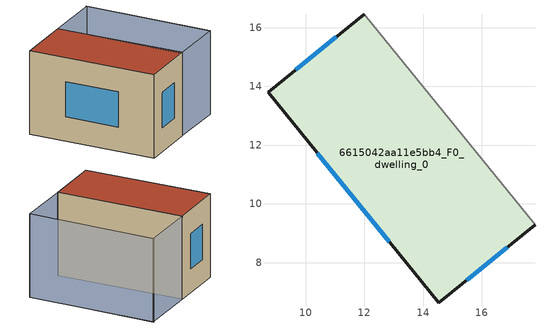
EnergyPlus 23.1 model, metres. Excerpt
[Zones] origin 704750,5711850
6615042aa11e5bb4_F0_dwelling_0
 floor ground (EU_floor_Construction): 11.99,16.45 17.81,9.29 14.53,6.64 8.72,13.8 z0
 wall outside (EU_wall_Construction): 11.99,16.45 8.72,13.8 14.53,6.64 17.81,9.29 z0:6
 wall adiabatic (EU_wall_Construction): 17.81,9.29 11.99,16.45 z0:6
 window (EU_Window_Construction): 11.05,15.68 9.66,14.57 / 15.48,7.41 16.86,8.53 / 10.4,11.73 12.85,8.71 z1.73:4.27
 roof outside (EU_roof_Construction): 17.81,9.29 11.99,16.45 8.72,13.8 14.53,6.64 z6
shading: 20.94,11.91 15.32,19.12 / 11.99,16.45 15.35,19.08 / 15.35,19.08 21.04,11.83 / 21.04,11.83 17.68,9.2 / 17.68,9.2 11.99,16.45 z0:6
[Building]
EU S2 Campaign: North Axis=0; Terrain=City; Solar Distribution=FullExterior
[Site:Location]
London: Latitude=51.5; Longitude=-0.5; Time Zone=0; Elevation=25
[SizingPeriod:WeatherFileDays]
AnnualSizingPeriod: Begin Month=1; Begin Day of Month=1; End Month=12; End Day of Month=31; Day of Week for Start Day=Monday; Use Weather File Daylight Saving Period=No; Use Weather File Rain and Snow Indicators=No
[MATERIAL]
EU_InternalMass_Material: Roughness=MediumRough; Thickness=0.1; Conductivity=1; Density=1800; Specific Heat=900; Thermal Absorptance=0.9; Solar Absorptance=0.7; Visible Absorptance=0.7
[MATERIAL:NOMASS] Roughness=MediumRough; Thermal Absorptance=0.9; Solar Absorptance=0.7; Visible Absorptance=0.7
Name | Thermal Resistance
EU_wall_NoMass | 0.724719
EU_roof_NoMass | 2.98947
EU_floor_NoMass | 2.39157
[WINDOWMATERIAL:SIMPLEGLAZINGSYSTEM]
EU_Window_SimpleGlazing: UFactor=2.63425; Solar Heat Gain Coefficient=0.76; Visible Transmittance=0.76
[CONSTRUCTION]
EU_wall_Construction: EU_wall_NoMass
EU_roof_Construction: EU_roof_NoMass
EU_floor_Construction: EU_floor_NoMass
EU_InternalMass_Construction: EU_InternalMass_Material
EU_Window_Construction: EU_Window_SimpleGlazing
[ZONE]
6615042aa11e5bb4_F0_dwelling_0: Type=1; Multiplier=1; Ceiling Height=autocalculate; Volume=233.095; Floor Area=autocalculate; Part of Total Floor Area=Yes
[INTERNALMASS]
6615042aa11e5bb4_F0_dwelling_0_EU_InternalMass: Construction=EU_InternalMass_Construction; Zone or ZoneList=6615042aa11e5bb4_F0_dwelling_0; Surface Area=38.8489
[OTHEREQUIPMENT]
EU_Step8_InternalGain_6615042aa11e5bb4_F0_dwelling_0_f000: Fuel Type=Electricity; Zone or ZoneList or Space or SpaceList=6615042aa11e5bb4_F0_dwelling_0; Schedule=EU_Step8_GainSchedule_6615042aa11e5bb4_F0_dwelling_0_f000; Design Level Calculation Method=Watts/Area; Power per Zone Floor Area=1; Fraction Latent=0; Fraction Radiant=0; Fraction Lost=0; Carbon Dioxide Generation Rate=0; EndUse Subcategory=EU_Step8_InternalGains
[ZONEVENTILATION:DESIGNFLOWRATE]
EU_ConstantAir_6615042aa11e5bb4_F0_dwelling_0: Zone or ZoneList or Space or SpaceList=6615042aa11e5bb4_F0_dwelling_0; Schedule=EU_AlwaysOn; Design Flow Rate Calculation Method=AirChanges/Hour; Air Changes per Hour=0.418135; Ventilation Type=Natural; Fan Pressure Rise=0; Fan Total Efficiency=1; Constant Term Coefficient=1; Temperature Term Coefficient=0; Velocity Term Coefficient=0; Velocity Squared Term Coefficient=0; Minimum Indoor Temperature=-100; Maximum Indoor Temperature=100; Delta Temperature=-100; Minimum Outdoor Temperature=-100; Maximum Outdoor Temperature=100; Maximum Wind Speed=40
[HVACTEMPLATE:THERMOSTAT]
EU_HeatOnly_6615042aa11e5bb4_F0_dwelling_0: Constant Heating Setpoint=20; Constant Cooling Setpoint=50
[HVACTEMPLATE:ZONE:IDEALLOADSAIRSYSTEM]
6615042aa11e5bb4_F0_dwelling_0: Template Thermostat=EU_HeatOnly_6615042aa11e5bb4_F0_dwelling_0; System Availability Schedule=EU_AlwaysOn; Maximum Heating Supply Air Temperature=50; Minimum Cooling Supply Air Temperature=13; Maximum Heating Supply Air Humidity Ratio=0.0156; Minimum Cooling Supply Air Humidity Ratio=0.0077; Heating Limit=NoLimit; Cooling Limit=NoLimit; Heating Availability Schedule=EU_AlwaysOn; Cooling Availability Schedule=EU_CoolingOff; Dehumidification Control Type=ConstantSensibleHeatRatio; Cooling Sensible Heat Ratio=0.7; Dehumidification Setpoint=60; Humidification Control Type=None; Humidification Setpoint=30; Outdoor Air Method=None; Outdoor Air Flow Rate per Person=0.00944; Outdoor Air Flow Rate per Zone Floor Area=0; Outdoor Air Flow Rate per Zone=0; Demand Controlled Ventilation Type=None; Outdoor Air Economizer Type=NoEconomizer; Heat Recovery Type=None; Sensible Heat Recovery Effectiveness=0.7; Latent Heat Recovery Effectiveness=0.65
[SIZING:ZONE]
6615042aa11e5bb4_F0_dwelling_0: Zone Cooling Design Supply Air Temperature Input Method=SupplyAirTemperature; Zone Cooling Design Supply Air Temperature=13; Zone Heating Design Supply Air Temperature Input Method=SupplyAirTemperature; Zone Heating Design Supply Air Temperature=50; Zone Cooling Design Supply Air Humidity Ratio=0.008; Zone Heating Design Supply Air Humidity Ratio=0.008; Cooling Design Air Flow Method=DesignDay; Cooling Design Air Flow Rate=0; Cooling Minimum Air Flow per Zone Floor Area=0.000762; Cooling Minimum Air Flow=0; Cooling Minimum Air Flow Fraction=0.2; Heating Design Air Flow Method=DesignDay; Heating Design Air Flow Rate=0; Heating Maximum Air Flow per Zone Floor Area=0.002032; Heating Maximum Air Flow=0.141576; Heating Maximum Air Flow Fraction=0.3; Account for Dedicated Outdoor Air System=No; Dedicated Outdoor Air System Control Strategy=NeutralSupplyAir; Dedicated Outdoor Air Low Setpoint Temperature for Design=autosize; Dedicated Outdoor Air High Setpoint Temperature for Design=autosize; Zone Load Sizing Method=Sensible Load Only No Latent Load; Zone Latent Cooling Design Supply Air Humidity Ratio Input Method=HumidityRatioDifference; Zone Cooling Design Supply Air Humidity Ratio Difference=0.005; Zone Latent Heating Design Supply Air Humidity Ratio Input Method=HumidityRatioDifference; Zone Humidification Design Supply Air Humidity Ratio Difference=0.005
[SCHEDULE:CONSTANT]
Name | Hourly Value
EU_AlwaysOn | 1
EU_CoolingOff | 0
[SCHEDULE:FILE]
EU_Step8_GainSchedule_6615042aa11e5bb4_F0_dwelling_0_f000: File=../../schedules/6615042aa11e5bb4/6615042aa11e5bb4_F0_dwelling_0_f000_gain.csv; Column Number=1; Rows to Skip at Top=0; Number of Hours of Data=8760; Column Separator=Comma; Interpolate to Timestep=No; Minutes per Item=60; Adjust Schedule for Daylight Savings=Yes
